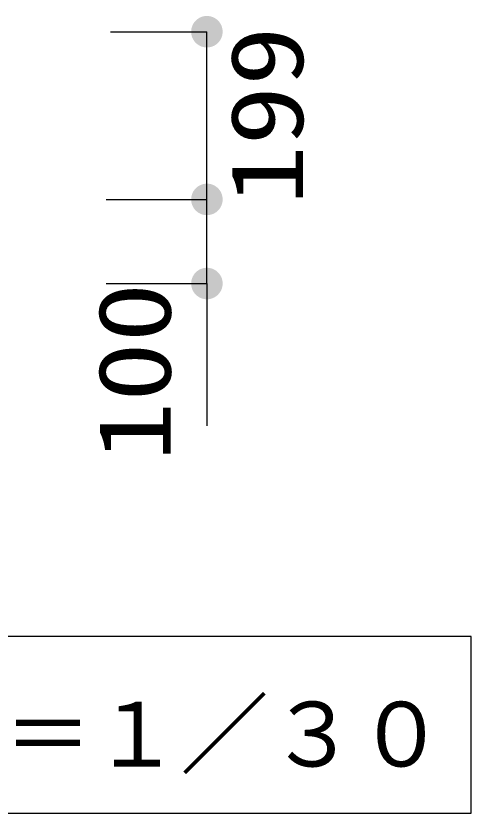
# Model space of a CAD drawing. Units: millimetres, scale not verified. Extents: x -8093 to 8093, y -5792 to 5792.
# Drawn here: x 1147 to 1689, y 3711 to 4659 of the extents above; entities that cross this region are included whole.
import ezdxf
from ezdxf.enums import TextEntityAlignment as Align

# ---------------------------------------------------------------- set-up
doc = ezdxf.new("R2010")
doc.units = ezdxf.units.MM
doc.header["$LTSCALE"] = 30
doc.layers.add('0-1_00クル-フ-0躯体', color=3, linetype='Continuous', lineweight=25)
doc.layers.add('0-4_00クル-フ-6寸法', color=132, linetype='Continuous', lineweight=25)
doc.styles.add('ＭＳ ゴシック', font='')
doc.styles.get('ＭＳ ゴシック').set_extended_font_data('MS Gothic')

msp = doc.modelspace()

# ---------------------------------------------------------------- linework, layer by layer
at = {"layer": '0-1_00クル-フ-0躯体'}
msp.add_lwpolyline([(-471.38, 3920.92), (-471.38, 3710.92), (1688.63, 3710.92), (1688.63, 3920.92)], close=True, dxfattribs=at)
at = {"layer": '0-4_00クル-フ-6寸法', "color": 4}
for p, q in [((1259.81, 4639.93), (1374.4, 4639.93)), ((1374.4, 4440.53), (1374.4, 4639.93)), ((1254.4, 4440.53), (1374.4, 4440.53)), ((1254.4, 4440.53), (1374.4, 4440.53)), ((1374.4, 4340.53), (1374.4, 4440.53)), ((1254.4, 4340.53), (1374.4, 4340.53)), ((1374.4, 4340.53), (1374.4, 4171.28))]:
    msp.add_line(p, q, dxfattribs=at)
at = {"layer": '0-4_00クル-フ-6寸法'}
for points in [[(1374.4, 4639.93), (1359.95, 4651.88), (1361.56, 4653.6)], [(1374.4, 4639.93), (1361.56, 4653.6), (1363.38, 4655.1)], [(1374.4, 4639.93), (1363.38, 4655.1), (1365.36, 4656.36)], [(1374.4, 4639.93), (1365.36, 4656.36), (1367.49, 4657.36)], [(1374.4, 4639.93), (1367.49, 4657.36), (1369.73, 4658.09)], [(1374.4, 4639.93), (1369.73, 4658.09), (1372.05, 4658.53)], [(1374.4, 4639.93), (1372.05, 4658.53), (1374.4, 4658.68)], [(1374.4, 4639.93), (1374.4, 4658.68), (1376.75, 4658.53)], [(1374.4, 4639.93), (1376.75, 4658.53), (1379.06, 4658.09)], [(1374.4, 4639.93), (1379.06, 4658.09), (1381.3, 4657.36)], [(1374.4, 4639.93), (1381.3, 4657.36), (1383.43, 4656.36)], [(1374.4, 4639.93), (1383.43, 4656.36), (1385.42, 4655.1)], [(1374.4, 4639.93), (1385.42, 4655.1), (1387.23, 4653.6)], [(1374.4, 4639.93), (1387.23, 4653.6), (1388.84, 4651.88)], [(1374.4, 4639.93), (1355.98, 4643.44), (1356.56, 4645.72)], [(1374.4, 4639.93), (1356.56, 4645.72), (1357.43, 4647.91)], [(1374.4, 4639.93), (1357.43, 4647.91), (1358.57, 4649.98)], [(1374.4, 4639.93), (1358.57, 4649.98), (1359.95, 4651.88)], [(1374.4, 4639.93), (1388.84, 4651.88), (1390.23, 4649.98)], [(1374.4, 4639.93), (1390.23, 4649.98), (1391.36, 4647.91)], [(1374.4, 4639.93), (1391.36, 4647.91), (1392.23, 4645.72)], [(1374.4, 4639.93), (1392.23, 4645.72), (1392.81, 4643.44)], [(1374.4, 4639.93), (1355.68, 4641.11), (1355.98, 4643.44)], [(1374.4, 4639.93), (1355.68, 4638.75), (1355.68, 4641.11)], [(1374.4, 4639.93), (1355.98, 4636.42), (1355.68, 4638.75)], [(1374.4, 4639.93), (1356.56, 4634.14), (1355.98, 4636.42)], [(1374.4, 4639.93), (1357.43, 4631.95), (1356.56, 4634.14)], [(1374.4, 4639.93), (1358.57, 4629.88), (1357.43, 4631.95)], [(1374.4, 4639.93), (1359.95, 4627.98), (1358.57, 4629.88)], [(1374.4, 4639.93), (1361.56, 4626.26), (1359.95, 4627.98)], [(1374.4, 4639.93), (1363.38, 4624.76), (1361.56, 4626.26)], [(1374.4, 4639.93), (1365.36, 4623.5), (1363.38, 4624.76)], [(1374.4, 4639.93), (1367.49, 4622.5), (1365.36, 4623.5)], [(1374.4, 4639.93), (1369.73, 4621.77), (1367.49, 4622.5)], [(1374.4, 4639.93), (1372.05, 4621.33), (1369.73, 4621.77)], [(1374.4, 4639.93), (1374.4, 4621.18), (1372.05, 4621.33)], [(1374.4, 4639.93), (1392.81, 4643.44), (1393.11, 4641.11)], [(1374.4, 4639.93), (1393.11, 4641.11), (1393.11, 4638.75)], [(1374.4, 4639.93), (1376.75, 4621.33), (1374.4, 4621.18)], [(1374.4, 4639.93), (1379.06, 4621.77), (1376.75, 4621.33)], [(1374.4, 4639.93), (1381.3, 4622.5), (1379.06, 4621.77)], [(1374.4, 4639.93), (1383.43, 4623.5), (1381.3, 4622.5)], [(1374.4, 4639.93), (1385.42, 4624.76), (1383.43, 4623.5)], [(1374.4, 4639.93), (1387.23, 4626.26), (1385.42, 4624.76)], [(1374.4, 4639.93), (1388.84, 4627.98), (1387.23, 4626.26)], [(1374.4, 4639.93), (1390.23, 4629.88), (1388.84, 4627.98)], [(1374.4, 4639.93), (1391.36, 4631.95), (1390.23, 4629.88)], [(1374.4, 4639.93), (1392.23, 4634.14), (1391.36, 4631.95)], [(1374.4, 4639.93), (1392.81, 4636.42), (1392.23, 4634.14)], [(1374.4, 4639.93), (1393.11, 4638.75), (1392.81, 4636.42)], [(1374.4, 4440.53), (1361.56, 4454.2), (1363.38, 4455.7)], [(1374.4, 4440.53), (1361.56, 4454.2), (1363.38, 4455.7)], [(1374.4, 4440.53), (1363.38, 4455.7), (1365.36, 4456.96)], [(1374.4, 4440.53), (1363.38, 4455.7), (1365.36, 4456.96)], [(1374.4, 4440.53), (1365.36, 4456.96), (1367.49, 4457.97)], [(1374.4, 4440.53), (1365.36, 4456.96), (1367.49, 4457.97)], [(1374.4, 4440.53), (1367.49, 4457.97), (1369.73, 4458.69)], [(1374.4, 4440.53), (1367.49, 4457.97), (1369.73, 4458.69)], [(1374.4, 4440.53), (1369.73, 4458.69), (1372.05, 4459.14)], [(1374.4, 4440.53), (1369.73, 4458.69), (1372.05, 4459.14)], [(1374.4, 4440.53), (1372.05, 4459.14), (1374.4, 4459.28)], [(1374.4, 4440.53), (1372.05, 4459.14), (1374.4, 4459.28)], [(1374.4, 4440.53), (1374.4, 4459.28), (1376.75, 4459.14)], [(1374.4, 4440.53), (1374.4, 4459.28), (1376.75, 4459.14)], [(1374.4, 4440.53), (1376.75, 4459.14), (1379.06, 4458.69)], [(1374.4, 4440.53), (1376.75, 4459.14), (1379.06, 4458.69)], [(1374.4, 4440.53), (1379.06, 4458.69), (1381.3, 4457.97)], [(1374.4, 4440.53), (1379.06, 4458.69), (1381.3, 4457.97)], [(1374.4, 4440.53), (1381.3, 4457.97), (1383.43, 4456.96)], [(1374.4, 4440.53), (1381.3, 4457.97), (1383.43, 4456.96)], [(1374.4, 4440.53), (1383.43, 4456.96), (1385.42, 4455.7)], [(1374.4, 4440.53), (1383.43, 4456.96), (1385.42, 4455.7)], [(1374.4, 4440.53), (1385.42, 4455.7), (1387.23, 4454.2)], [(1374.4, 4440.53), (1385.42, 4455.7), (1387.23, 4454.2)], [(1374.4, 4440.53), (1355.98, 4444.05), (1356.56, 4446.33)], [(1374.4, 4440.53), (1355.98, 4444.05), (1356.56, 4446.33)], [(1374.4, 4440.53), (1356.56, 4446.33), (1357.43, 4448.52)], [(1374.4, 4440.53), (1356.56, 4446.33), (1357.43, 4448.52)], [(1374.4, 4440.53), (1357.43, 4448.52), (1358.57, 4450.58)], [(1374.4, 4440.53), (1357.43, 4448.52), (1358.57, 4450.58)], [(1374.4, 4440.53), (1358.57, 4450.58), (1359.95, 4452.49)], [(1374.4, 4440.53), (1358.57, 4450.58), (1359.95, 4452.49)], [(1374.4, 4440.53), (1359.95, 4452.49), (1361.56, 4454.2)], [(1374.4, 4440.53), (1359.95, 4452.49), (1361.56, 4454.2)], [(1374.4, 4440.53), (1387.23, 4454.2), (1388.84, 4452.49)], [(1374.4, 4440.53), (1387.23, 4454.2), (1388.84, 4452.49)], [(1374.4, 4440.53), (1388.84, 4452.49), (1390.23, 4450.58)], [(1374.4, 4440.53), (1388.84, 4452.49), (1390.23, 4450.58)], [(1374.4, 4440.53), (1390.23, 4450.58), (1391.36, 4448.52)], [(1374.4, 4440.53), (1390.23, 4450.58), (1391.36, 4448.52)], [(1374.4, 4440.53), (1391.36, 4448.52), (1392.23, 4446.33)], [(1374.4, 4440.53), (1391.36, 4448.52), (1392.23, 4446.33)], [(1374.4, 4440.53), (1392.23, 4446.33), (1392.81, 4444.05)], [(1374.4, 4440.53), (1392.23, 4446.33), (1392.81, 4444.05)], [(1374.4, 4440.53), (1355.68, 4441.71), (1355.98, 4444.05)], [(1374.4, 4440.53), (1355.68, 4441.71), (1355.98, 4444.05)], [(1374.4, 4440.53), (1355.68, 4439.36), (1355.68, 4441.71)], [(1374.4, 4440.53), (1355.68, 4439.36), (1355.68, 4441.71)], [(1374.4, 4440.53), (1355.98, 4437.02), (1355.68, 4439.36)], [(1374.4, 4440.53), (1355.98, 4437.02), (1355.68, 4439.36)], [(1374.4, 4440.53), (1356.56, 4434.74), (1355.98, 4437.02)], [(1374.4, 4440.53), (1356.56, 4434.74), (1355.98, 4437.02)], [(1374.4, 4440.53), (1357.43, 4432.55), (1356.56, 4434.74)], [(1374.4, 4440.53), (1357.43, 4432.55), (1356.56, 4434.74)], [(1374.4, 4440.53), (1358.57, 4430.49), (1357.43, 4432.55)], [(1374.4, 4440.53), (1358.57, 4430.49), (1357.43, 4432.55)], [(1374.4, 4440.53), (1359.95, 4428.58), (1358.57, 4430.49)], [(1374.4, 4440.53), (1359.95, 4428.58), (1358.57, 4430.49)], [(1374.4, 4440.53), (1361.56, 4426.87), (1359.95, 4428.58)], [(1374.4, 4440.53), (1361.56, 4426.87), (1359.95, 4428.58)], [(1374.4, 4440.53), (1363.38, 4425.36), (1361.56, 4426.87)], [(1374.4, 4440.53), (1363.38, 4425.36), (1361.56, 4426.87)], [(1374.4, 4440.53), (1365.36, 4424.1), (1363.38, 4425.36)], [(1374.4, 4440.53), (1365.36, 4424.1), (1363.38, 4425.36)], [(1374.4, 4440.53), (1367.49, 4423.1), (1365.36, 4424.1)], [(1374.4, 4440.53), (1367.49, 4423.1), (1365.36, 4424.1)], [(1374.4, 4440.53), (1369.73, 4422.37), (1367.49, 4423.1)], [(1374.4, 4440.53), (1369.73, 4422.37), (1367.49, 4423.1)], [(1374.4, 4440.53), (1372.05, 4421.93), (1369.73, 4422.37)], [(1374.4, 4440.53), (1372.05, 4421.93), (1369.73, 4422.37)], [(1374.4, 4440.53), (1374.4, 4421.78), (1372.05, 4421.93)], [(1374.4, 4440.53), (1374.4, 4421.78), (1372.05, 4421.93)], [(1374.4, 4440.53), (1392.81, 4444.05), (1393.11, 4441.71)], [(1374.4, 4440.53), (1392.81, 4444.05), (1393.11, 4441.71)], [(1374.4, 4440.53), (1393.11, 4441.71), (1393.11, 4439.36)], [(1374.4, 4440.53), (1393.11, 4441.71), (1393.11, 4439.36)], [(1374.4, 4440.53), (1376.75, 4421.93), (1374.4, 4421.78)], [(1374.4, 4440.53), (1379.06, 4422.37), (1376.75, 4421.93)], [(1374.4, 4440.53), (1381.3, 4423.1), (1379.06, 4422.37)], [(1374.4, 4440.53), (1383.43, 4424.1), (1381.3, 4423.1)], [(1374.4, 4440.53), (1385.42, 4425.36), (1383.43, 4424.1)], [(1374.4, 4440.53), (1387.23, 4426.87), (1385.42, 4425.36)], [(1374.4, 4440.53), (1388.84, 4428.58), (1387.23, 4426.87)], [(1374.4, 4440.53), (1390.23, 4430.49), (1388.84, 4428.58)], [(1374.4, 4440.53), (1391.36, 4432.55), (1390.23, 4430.49)], [(1374.4, 4440.53), (1392.23, 4434.74), (1391.36, 4432.55)], [(1374.4, 4440.53), (1392.81, 4437.02), (1392.23, 4434.74)], [(1374.4, 4440.53), (1393.11, 4439.36), (1392.81, 4437.02)], [(1374.4, 4440.53), (1376.75, 4421.93), (1374.4, 4421.78)], [(1374.4, 4440.53), (1379.06, 4422.37), (1376.75, 4421.93)], [(1374.4, 4440.53), (1381.3, 4423.1), (1379.06, 4422.37)], [(1374.4, 4440.53), (1383.43, 4424.1), (1381.3, 4423.1)], [(1374.4, 4440.53), (1385.42, 4425.36), (1383.43, 4424.1)], [(1374.4, 4440.53), (1387.23, 4426.87), (1385.42, 4425.36)], [(1374.4, 4440.53), (1388.84, 4428.58), (1387.23, 4426.87)], [(1374.4, 4440.53), (1390.23, 4430.49), (1388.84, 4428.58)], [(1374.4, 4440.53), (1391.36, 4432.55), (1390.23, 4430.49)], [(1374.4, 4440.53), (1392.23, 4434.74), (1391.36, 4432.55)], [(1374.4, 4440.53), (1392.81, 4437.02), (1392.23, 4434.74)], [(1374.4, 4440.53), (1393.11, 4439.36), (1392.81, 4437.02)], [(1374.4, 4340.53), (1357.43, 4348.52), (1358.57, 4350.58)], [(1374.4, 4340.53), (1358.57, 4350.58), (1359.95, 4352.49)], [(1374.4, 4340.53), (1359.95, 4352.49), (1361.56, 4354.2)], [(1374.4, 4340.53), (1361.56, 4354.2), (1363.38, 4355.7)], [(1374.4, 4340.53), (1363.38, 4355.7), (1365.36, 4356.96)], [(1374.4, 4340.53), (1365.36, 4356.96), (1367.49, 4357.97)], [(1374.4, 4340.53), (1367.49, 4357.97), (1369.73, 4358.7)], [(1374.4, 4340.53), (1369.73, 4358.7), (1372.05, 4359.14)], [(1374.4, 4340.53), (1372.05, 4359.14), (1374.4, 4359.28)], [(1374.4, 4340.53), (1374.4, 4359.28), (1376.75, 4359.14)], [(1374.4, 4340.53), (1376.75, 4359.14), (1379.06, 4358.7)], [(1374.4, 4340.53), (1379.06, 4358.7), (1381.3, 4357.97)], [(1374.4, 4340.53), (1381.3, 4357.97), (1383.43, 4356.96)], [(1374.4, 4340.53), (1383.43, 4356.96), (1385.42, 4355.7)], [(1374.4, 4340.53), (1385.42, 4355.7), (1387.23, 4354.2)], [(1374.4, 4340.53), (1387.23, 4354.2), (1388.84, 4352.49)], [(1374.4, 4340.53), (1388.84, 4352.49), (1390.23, 4350.58)], [(1374.4, 4340.53), (1390.23, 4350.58), (1391.36, 4348.52)], [(1374.4, 4340.53), (1355.68, 4341.71), (1355.98, 4344.05)], [(1374.4, 4340.53), (1355.68, 4339.36), (1355.68, 4341.71)], [(1374.4, 4340.53), (1355.98, 4344.05), (1356.56, 4346.33)], [(1374.4, 4340.53), (1356.56, 4346.33), (1357.43, 4348.52)], [(1374.4, 4340.53), (1391.36, 4348.52), (1392.23, 4346.33)], [(1374.4, 4340.53), (1392.23, 4346.33), (1392.81, 4344.05)], [(1374.4, 4340.53), (1392.81, 4344.05), (1393.11, 4341.71)], [(1374.4, 4340.53), (1393.11, 4341.71), (1393.11, 4339.36)], [(1374.4, 4340.53), (1355.98, 4337.02), (1355.68, 4339.36)], [(1374.4, 4340.53), (1356.56, 4334.74), (1355.98, 4337.02)], [(1374.4, 4340.53), (1357.43, 4332.55), (1356.56, 4334.74)], [(1374.4, 4340.53), (1358.57, 4330.49), (1357.43, 4332.55)], [(1374.4, 4340.53), (1359.95, 4328.58), (1358.57, 4330.49)], [(1374.4, 4340.53), (1361.56, 4326.87), (1359.95, 4328.58)], [(1374.4, 4340.53), (1363.38, 4325.37), (1361.56, 4326.87)], [(1374.4, 4340.53), (1365.36, 4324.1), (1363.38, 4325.37)], [(1374.4, 4340.53), (1367.49, 4323.1), (1365.36, 4324.1)], [(1374.4, 4340.53), (1369.73, 4322.37), (1367.49, 4323.1)], [(1374.4, 4340.53), (1372.05, 4321.93), (1369.73, 4322.37)], [(1374.4, 4340.53), (1374.4, 4321.78), (1372.05, 4321.93)], [(1374.4, 4340.53), (1376.75, 4321.93), (1374.4, 4321.78)], [(1374.4, 4340.53), (1379.06, 4322.37), (1376.75, 4321.93)], [(1374.4, 4340.53), (1381.3, 4323.1), (1379.06, 4322.37)], [(1374.4, 4340.53), (1383.43, 4324.1), (1381.3, 4323.1)], [(1374.4, 4340.53), (1385.42, 4325.37), (1383.43, 4324.1)], [(1374.4, 4340.53), (1387.23, 4326.87), (1385.42, 4325.37)], [(1374.4, 4340.53), (1388.84, 4328.58), (1387.23, 4326.87)], [(1374.4, 4340.53), (1390.23, 4330.49), (1388.84, 4328.58)], [(1374.4, 4340.53), (1391.36, 4332.55), (1390.23, 4330.49)], [(1374.4, 4340.53), (1392.23, 4334.74), (1391.36, 4332.55)], [(1374.4, 4340.53), (1392.81, 4337.02), (1392.23, 4334.74)], [(1374.4, 4340.53), (1393.11, 4339.36), (1392.81, 4337.02)]]:
    msp.add_solid(points, dxfattribs=at)

# ---------------------------------------------------------------- texts
at = {"layer": '0-1_00クル-フ-0躯体', "color": 4, "style": 'ＭＳ ゴシック'}
msp.add_text('Ｓ＝１／３０', height=76.98, dxfattribs=at).set_placement((1027.9, 3743.17), align=Align.BOTTOM_LEFT)
at = {"layer": '0-4_00クル-フ-6寸法', "color": 3, "style": 'ＭＳ ゴシック', "width": 1.2}
for s, p in [('199', (1514.8, 4433.95)), ('100', (1357.3, 4129.16))]:
    msp.add_text(s, height=86.66, rotation=90, dxfattribs=at).set_placement(p, align=Align.BOTTOM_LEFT)

doc.saveas('drawing.dxf')
